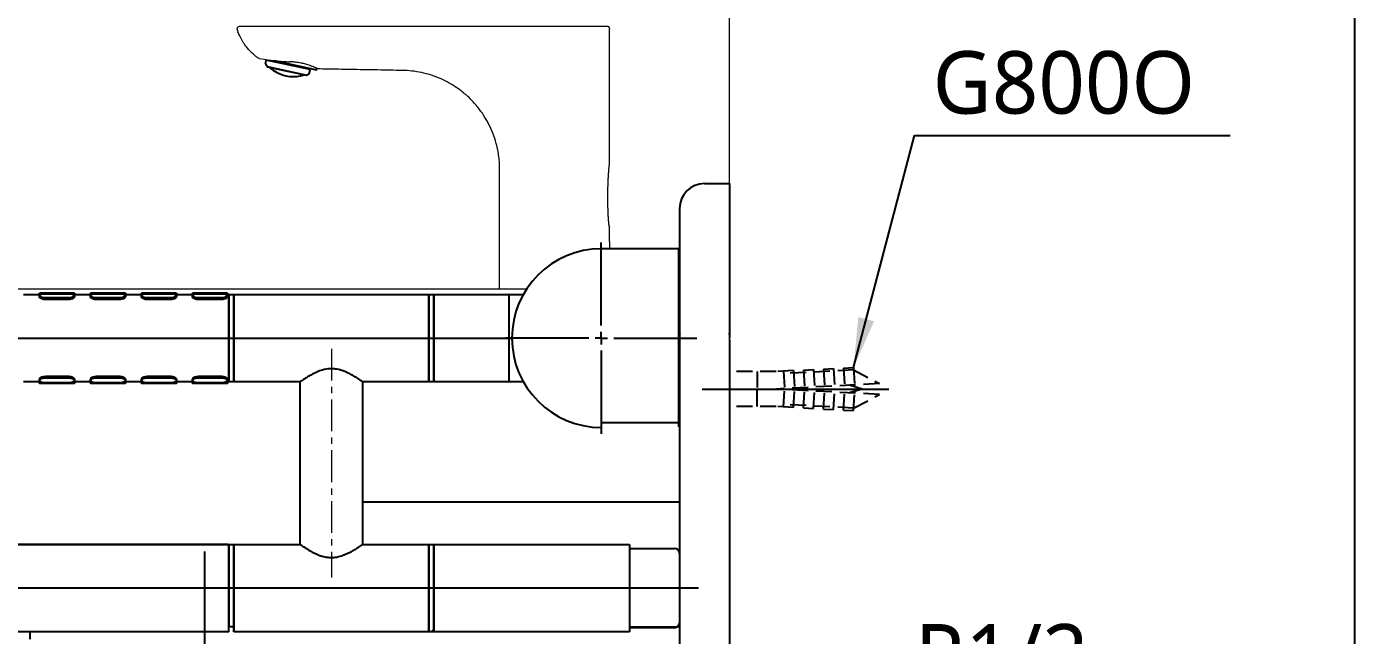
# Model space of a CAD drawing. Header units: millimetres. Extents: x 0 to 4679, y -4094 to -981.
# Drawn here: x 1629 to 2160, y -3222 to -2978 of the extents above; entities that cross this region are included whole.
import ezdxf
from ezdxf.lldxf.tags import DXFTag

# ---------------------------------------------------------------- set-up
doc = ezdxf.new("R2010")
doc.units = ezdxf.units.MM
doc.linetypes.add('CENTERX2', pattern=[20.32, 12.7, -2.54, 2.54, -2.54])
doc.linetypes.add('DASHED2', pattern=[9.525, 6.35, -3.175])
for name, color, linetype in [('내부선 및 부속', 4, 'Continuous'), ('도각라인', 7, 'Continuous'), ('외형선', 3, 'Continuous'), ('점선', 6, 'DASHED2'), ('중심선', 1, 'DASHED'), ('치수선', 7, 'Continuous')]:
    doc.layers.add(name, color=color, linetype=linetype)
doc.styles.add('맑은고딕_치수', font='malgun.ttf', dxfattribs={"height": 25})
tags = doc.linetypes.add('DASHDOT', pattern=[70, 31, -13, 13, -13]).pattern_tags.tags
tags[10:11] = [DXFTag(74, 4), DXFTag(75, 0), DXFTag(340, '0'), DXFTag(46, 0.0), DXFTag(50, 0.0), DXFTag(44, 0.0), DXFTag(45, 0.0)]
tags[8:9] = [DXFTag(74, 4), DXFTag(75, 0), DXFTag(340, '0'), DXFTag(46, 0.0), DXFTag(50, 0.0), DXFTag(44, 0.0), DXFTag(45, 0.0)]
tags[6:7] = [DXFTag(74, 4), DXFTag(75, 0), DXFTag(340, '0'), DXFTag(46, 0.0), DXFTag(50, 0.0), DXFTag(44, 0.0), DXFTag(45, 0.0)]
tags[4:5] = [DXFTag(74, 4), DXFTag(75, 0), DXFTag(340, '0'), DXFTag(46, 0.0), DXFTag(50, 0.0), DXFTag(44, 0.0), DXFTag(45, 0.0)]
tags = doc.linetypes.add('DASHED', pattern=[25.72, 12.86, -12.86]).pattern_tags.tags
tags[6:7] = [DXFTag(74, 4), DXFTag(75, 0), DXFTag(340, '0'), DXFTag(46, 0.0), DXFTag(50, 0.0), DXFTag(44, 0.0), DXFTag(45, 0.0)]
tags[4:5] = [DXFTag(74, 4), DXFTag(75, 0), DXFTag(340, '0'), DXFTag(46, 0.0), DXFTag(50, 0.0), DXFTag(44, 0.0), DXFTag(45, 0.0)]
doc.dimstyles.new('계림치수_맑은고딕', dxfattribs={"dimtxt": 25, "dimasz": 20, "dimexe": 20, "dimexo": 0.0625, "dimgap": 10, "dimtad": 1, "dimdec": 0, "dimzin": 0, "dimdsep": 46, "dimtxsty": '맑은고딕_치수', "dimcen": 0.09, "dimadec": 0, "dimazin": 0, "dimtfac": 1, "dimtdec": 0, "dimtofl": 0, "dimtmove": 0, "dimatfit": 3, "dimfxl": 1, "dimtolj": 1, "dimtzin": 0, "dimarcsym": 0})

# ---------------------------------------------------------------- blocks, each defined once
blk = doc.blocks.new('6087')
at = {"layer": '점선'}
for p, q in [((14214.82, -6060.08), (14196.18, -6060.08)), ((14207.18, -6060.08), (14207.18, -6067.08)), ((14221.8, -6059.72), (14214.82, -6060.08)), ((14217.81, -6059.93), (14218.17, -6066.92)), ((14245.82, -6059.46), (14217.86, -6060.93)), ((14221.8, -6059.72), (14222.17, -6066.71)), ((14225.8, -6059.51), (14229.79, -6059.3)), ((14225.8, -6059.51), (14226.16, -6066.5)), ((14229.79, -6059.3), (14230.16, -6066.29)), ((14233.78, -6059.09), (14237.78, -6058.88)), ((14233.78, -6059.09), (14234.15, -6066.08)), ((14237.78, -6058.88), (14238.15, -6065.87)), ((14241.77, -6058.67), (14245.77, -6058.46)), ((14241.77, -6058.67), (14242.14, -6065.66)), ((14245.77, -6058.46), (14246.13, -6065.45)), ((14245.82, -6059.46), (14256.12, -6064.93)), ((14256.12, -6064.93), (14215, -6067.08)), ((14249.18, -6067.08), (14244.1, -6065.56)), ((14207.18, -6074.08), (14207.18, -6067.08)), ((14256.12, -6069.24), (14215, -6067.08)), ((14217.81, -6074.24), (14218.17, -6067.25)), ((14221.8, -6074.45), (14222.17, -6067.46)), ((14225.8, -6074.66), (14226.16, -6067.67)), ((14229.79, -6074.87), (14230.16, -6067.88)), ((14233.78, -6075.08), (14234.15, -6068.09)), ((14237.78, -6075.29), (14238.15, -6068.3)), ((14241.77, -6075.5), (14242.14, -6068.51)), ((14249.18, -6067.08), (14244.1, -6068.61)), ((14245.77, -6075.71), (14246.13, -6068.72)), ((14245.82, -6074.71), (14256.12, -6069.24)), ((14214.82, -6074.08), (14196.18, -6074.08)), ((14221.8, -6074.45), (14214.82, -6074.08)), ((14245.82, -6074.71), (14217.86, -6073.24)), ((14225.8, -6074.66), (14229.79, -6074.87)), ((14233.78, -6075.08), (14237.78, -6075.29)), ((14241.77, -6075.5), (14245.77, -6075.71))]:
    blk.add_line(p, q, dxfattribs=at)
at = {"layer": '중심선', "linetype": 'DASHDOT'}
blk.add_line((14185.25, -6067.08), (14259.93, -6067.08), dxfattribs=at)

msp = doc.modelspace()

# ---------------------------------------------------------------- linework, layer by layer
at = {"layer": '내부선 및 부속', "linetype": 'Continuous', "lineweight": 18}
for p, q in [((1713, -2978.96), (1713, -2978.76)), ((1734, -2977.96), (1713.8, -2977.96)), ((1851.78, -2977.96), (1734, -2977.96)), ((1862, -3057.94), (1862, -3057.94))]:
    msp.add_line(p, q, dxfattribs=at)
at = {"layer": '내부선 및 부속', "linetype": 'Continuous'}
for p, q in [((1724.37, -2992.71), (1724.69, -2991.19)), ((1725.03, -2994), (1724.44, -2993.09)), ((1742.24, -2995.19), (1724.64, -2991.45)), ((1725.03, -2994), (1740.85, -2997.36)), ((1725.06, -2994.02), (1740.81, -2997.37)), ((1726.16, -2994.42), (1726.15, -2994.45)), ((1727.2, -2995.26), (1727.19, -2995.25)), ((1727.2, -2995.26), (1727.2, -2995.28)), ((1727.75, -2991.6), (1744.79, -2995.22)), ((1741.98, -2996.45), (1742.24, -2995.19)), ((1744.7, -2995.07), (1744.84, -2995.19)), ((1745.12, -2994.81), (1744.73, -2994.91)), ((1744.73, -2994.91), (1744.73, -2994.91)), ((1744.79, -2995.22), (1744.84, -2995.19)), ((1744.84, -2995.19), (1744.84, -2995.19)), ((1738.35, -2997.65), (1738.35, -2997.63)), ((1738.37, -2997.63), (1738.35, -2997.63)), ((1739.64, -2997.32), (1739.65, -2997.29)), ((1739.87, -2997.21), (1739.87, -2997.24)), ((1741.76, -2996.77), (1740.85, -2997.36)), ((1900, -3040.8), (1910, -3040.8)), ((1910, -3040.8), (1910, -3102.6)), ((1890, -3050.8), (1890, -3102.6)), ((1889.5, -3066.83), (1858.7, -3066.83)), ((1889.7, -3138.13), (1889.7, -3067.03)), ((1890, -3069.58), (1889.7, -3069.58)), ((1889.7, -3069.88), (1890, -3069.88)), ((1890, -3073.58), (1889.7, -3073.58)), ((1889.7, -3077.58), (1890, -3077.58)), ((1890, -3081.08), (1889.7, -3081.08)), ((1627.47, -3085.08), (1633.94, -3085.08)), ((1633.9, -3085.09), (1633.9, -3084.58)), ((1633.9, -3086.14), (1633.9, -3085.67)), ((1645.4, -3084.58), (1636.4, -3084.58)), ((1636.4, -3084.81), (1645.4, -3084.81)), ((1645.4, -3086.52), (1636.4, -3086.52)), ((1647.87, -3085.08), (1654.34, -3085.08)), ((1647.9, -3084.58), (1647.9, -3085.09)), ((1647.9, -3085.67), (1647.9, -3086.14)), ((1654.3, -3085.09), (1654.3, -3084.58)), ((1654.3, -3086.14), (1654.3, -3085.67)), ((1665.8, -3084.58), (1656.8, -3084.58)), ((1656.8, -3084.81), (1665.8, -3084.81)), ((1665.8, -3086.52), (1656.8, -3086.52)), ((1668.27, -3085.08), (1674.74, -3085.08)), ((1668.3, -3084.58), (1668.3, -3085.09)), ((1668.3, -3085.67), (1668.3, -3086.14)), ((1674.7, -3085.09), (1674.7, -3084.58)), ((1674.7, -3086.14), (1674.7, -3085.67)), ((1686.2, -3084.58), (1677.2, -3084.58)), ((1677.2, -3084.81), (1686.2, -3084.81)), ((1686.2, -3086.52), (1677.2, -3086.52)), ((1688.67, -3085.08), (1695.14, -3085.08)), ((1688.7, -3084.58), (1688.7, -3085.09)), ((1688.7, -3085.67), (1688.7, -3086.14)), ((1695.1, -3085.09), (1695.1, -3084.58)), ((1695.1, -3086.14), (1695.1, -3085.67)), ((1706.6, -3084.58), (1697.6, -3084.58)), ((1697.6, -3084.81), (1706.6, -3084.81)), ((1706.6, -3086.52), (1697.6, -3086.52)), ((1709.07, -3085.08), (1709.7, -3085.08)), ((1709.1, -3084.58), (1709.1, -3085.09)), ((1709.1, -3085.67), (1709.1, -3086.14)), ((1709.7, -3085.08), (1711.7, -3085.08)), ((1709.7, -3102.58), (1709.7, -3085.08)), ((1709.7, -3085.08), (1709.7, -3120.08)), ((1711.7, -3085.08), (1789.7, -3085.08)), ((1711.7, -3102.58), (1711.7, -3085.08)), ((1711.7, -3085.08), (1711.7, -3120.08)), ((1789.7, -3085.08), (1791.7, -3085.08)), ((1789.7, -3102.58), (1789.7, -3085.08)), ((1789.7, -3085.08), (1789.7, -3120.08)), ((1791.7, -3085.08), (1821.5, -3085.08)), ((1791.7, -3102.58), (1791.7, -3085.08)), ((1791.7, -3085.08), (1791.7, -3120.08)), ((1821.7, -3085.08), (1827.53, -3085.08)), ((1821.7, -3085.08), (1821.7, -3120.08)), ((1645.4, -3087.16), (1636.4, -3087.16)), ((1665.8, -3087.16), (1656.8, -3087.16)), ((1686.2, -3087.16), (1677.2, -3087.16)), ((1706.6, -3087.16), (1697.6, -3087.16)), ((1890, -3091.08), (1889.7, -3091.08)), ((1890, -3097.58), (1889.7, -3097.58)), ((1910, -3100.8), (1910, -3100.6)), ((1910, -3101.1), (1910, -3100.8)), ((1709.7, -3120.08), (1709.7, -3102.58)), ((1711.7, -3120.08), (1711.7, -3102.58)), ((1789.7, -3120.08), (1789.7, -3102.58)), ((1791.7, -3120.08), (1791.7, -3102.58)), ((1889.7, -3103.58), (1890, -3103.58)), ((1890, -3103.1), (1890, -3230.8)), ((1910, -3103.1), (1910, -3240.8)), ((1890, -3112.08), (1889.7, -3112.08)), ((1645.4, -3118), (1636.4, -3118)), ((1665.8, -3118), (1656.8, -3118)), ((1686.2, -3118), (1677.2, -3118)), ((1706.6, -3118), (1697.6, -3118)), ((1633.94, -3120.08), (1627.47, -3120.08)), ((1633.9, -3119.49), (1633.9, -3119.02)), ((1633.9, -3120.58), (1633.9, -3120.08)), ((1645.4, -3118.64), (1636.4, -3118.64)), ((1636.4, -3120.35), (1645.4, -3120.35)), ((1645.4, -3120.58), (1636.4, -3120.58)), ((1636.4, -3120.59), (1645.4, -3120.59)), ((1654.34, -3120.08), (1647.87, -3120.08)), ((1647.9, -3119.02), (1647.9, -3119.49)), ((1647.9, -3120.08), (1647.9, -3120.58)), ((1654.3, -3119.49), (1654.3, -3119.02)), ((1654.3, -3120.58), (1654.3, -3120.08)), ((1665.8, -3118.64), (1656.8, -3118.64)), ((1656.8, -3120.35), (1665.8, -3120.35)), ((1665.8, -3120.58), (1656.8, -3120.58)), ((1656.8, -3120.59), (1665.8, -3120.59)), ((1674.74, -3120.08), (1668.27, -3120.08)), ((1668.3, -3119.02), (1668.3, -3119.49)), ((1668.3, -3120.08), (1668.3, -3120.58)), ((1674.7, -3119.49), (1674.7, -3119.02)), ((1674.7, -3120.58), (1674.7, -3120.08)), ((1686.2, -3118.64), (1677.2, -3118.64)), ((1677.2, -3120.35), (1686.2, -3120.35)), ((1686.2, -3120.58), (1677.2, -3120.58)), ((1677.2, -3120.59), (1686.2, -3120.59)), ((1695.14, -3120.08), (1688.67, -3120.08)), ((1688.7, -3119.02), (1688.7, -3119.49)), ((1688.7, -3120.08), (1688.7, -3120.58)), ((1695.1, -3119.49), (1695.1, -3119.02)), ((1695.1, -3120.58), (1695.1, -3120.08)), ((1706.6, -3118.64), (1697.6, -3118.64)), ((1697.6, -3120.35), (1706.6, -3120.35)), ((1706.6, -3120.58), (1697.6, -3120.58)), ((1697.6, -3120.59), (1706.6, -3120.59)), ((1709.7, -3120.08), (1709.07, -3120.08)), ((1709.1, -3119.02), (1709.1, -3119.49)), ((1709.1, -3120.08), (1709.1, -3120.58)), ((1711.7, -3120.08), (1709.7, -3120.08)), ((1738.2, -3120.08), (1711.7, -3120.08)), ((1738.2, -3185.08), (1738.2, -3120.08)), ((1789.7, -3120.08), (1763.2, -3120.08)), ((1763.2, -3120.08), (1763.2, -3185.08)), ((1791.7, -3120.08), (1789.7, -3120.08)), ((1821.5, -3120.08), (1791.7, -3120.08)), ((1827.53, -3120.08), (1821.7, -3120.08)), ((1890, -3122.08), (1889.7, -3122.08)), ((1890, -3125.58), (1889.7, -3125.58)), ((1889.7, -3129.58), (1890, -3129.58)), ((1890, -3133.28), (1889.7, -3133.28)), ((1889.7, -3133.58), (1890, -3133.58)), ((1858.7, -3136.33), (1889.5, -3136.33)), ((1763.2, -3168.08), (1890, -3168.08)), ((1367.7, -3185.08), (1709.7, -3185.08)), ((1709.45, -3185.08), (1543.01, -3185.08)), ((1709.7, -3185.08), (1711.7, -3185.08)), ((1709.7, -3192.18), (1709.7, -3185.08)), ((1709.7, -3185.08), (1709.7, -3217.34)), ((1711.7, -3185.08), (1738.2, -3185.08)), ((1711.7, -3192.18), (1711.7, -3185.08)), ((1711.7, -3185.08), (1711.7, -3220.08)), ((1763.2, -3185.08), (1789.7, -3185.08)), ((1789.7, -3185.08), (1791.7, -3185.08)), ((1789.7, -3202.58), (1789.7, -3185.08)), ((1789.7, -3185.08), (1789.7, -3220.08)), ((1791.7, -3185.08), (1870, -3185.08)), ((1791.7, -3202.58), (1791.7, -3185.08)), ((1791.7, -3185.08), (1791.7, -3219.8)), ((1870, -3185.08), (1870, -3219.8)), ((1870, -3186.73), (1888, -3186.73)), ((1709.7, -3220.08), (1709.7, -3192.18)), ((1711.7, -3220.08), (1711.7, -3192.18)), ((1789.7, -3220.08), (1789.7, -3202.58)), ((1791.7, -3220.08), (1791.7, -3202.58)), ((1709.7, -3215.34), (1709.7, -3218.08)), ((1711.7, -3218.08), (1709.7, -3218.08)), ((1888, -3218.43), (1870, -3218.43)), ((1889.3, -3217.96), (1890, -3217.96)), ((1889.3, -3217.96), (1890, -3217.96)), ((1709.7, -3220.08), (1367.7, -3220.08)), ((1630, -3220.08), (1630, -3222.96)), ((1789.7, -3220.08), (1711.7, -3220.08)), ((1791.7, -3220.08), (1789.7, -3220.08)), ((1791.7, -3219.8), (1791.7, -3220.08)), ((1870, -3220.08), (1791.7, -3220.08)), ((1870, -3219.8), (1870, -3220.08))]:
    msp.add_line(p, q, dxfattribs=at)
msp.add_lwpolyline([(1744.73, -2994.91), (1744.73, -2994.91), (1744.71, -2994.92), (1744.67, -2994.96), (1744.67, -2995.03), (1744.69, -2995.06), (1744.7, -2995.07)], dxfattribs=at)
at = {"layer": '내부선 및 부속', "linetype": 'Continuous', "flags": 128}
for points in [[(1636.4, -3086.52), (1635.45, -3086.45), (1634.64, -3086.27), (1634.1, -3085.99), (1633.9, -3085.67), (1634.1, -3085.34), (1634.64, -3085.06), (1635.45, -3084.88), (1636.4, -3084.81)], [(1645.4, -3084.81), (1646.36, -3084.88), (1647.17, -3085.06), (1647.71, -3085.34), (1647.9, -3085.67), (1647.71, -3085.99), (1647.17, -3086.27), (1646.36, -3086.45), (1645.4, -3086.52)], [(1656.8, -3086.52), (1655.85, -3086.45), (1655.04, -3086.27), (1654.5, -3085.99), (1654.3, -3085.67), (1654.5, -3085.34), (1655.04, -3085.06), (1655.85, -3084.88), (1656.8, -3084.81)], [(1665.8, -3084.81), (1666.76, -3084.88), (1667.57, -3085.06), (1668.11, -3085.34), (1668.3, -3085.67), (1668.11, -3085.99), (1667.57, -3086.27), (1666.76, -3086.45), (1665.8, -3086.52)], [(1677.2, -3086.52), (1676.25, -3086.45), (1675.44, -3086.27), (1674.9, -3085.99), (1674.7, -3085.67), (1674.9, -3085.34), (1675.44, -3085.06), (1676.25, -3084.88), (1677.2, -3084.81)], [(1686.2, -3084.81), (1687.16, -3084.88), (1687.97, -3085.06), (1688.51, -3085.34), (1688.7, -3085.67), (1688.51, -3085.99), (1687.97, -3086.27), (1687.16, -3086.45), (1686.2, -3086.52)], [(1697.6, -3086.52), (1696.65, -3086.45), (1695.84, -3086.27), (1695.3, -3085.99), (1695.1, -3085.67), (1695.3, -3085.34), (1695.84, -3085.06), (1696.65, -3084.88), (1697.6, -3084.81)], [(1706.6, -3084.81), (1707.56, -3084.88), (1708.37, -3085.06), (1708.91, -3085.34), (1709.1, -3085.67), (1708.91, -3085.99), (1708.37, -3086.27), (1707.56, -3086.45), (1706.6, -3086.52)], [(1636.4, -3118.64), (1635.45, -3118.7), (1634.64, -3118.89), (1634.1, -3119.17), (1633.9, -3119.49), (1634.1, -3119.82), (1634.64, -3120.1), (1635.45, -3120.29), (1636.4, -3120.35)], [(1636.4, -3120.58), (1635.45, -3120.58), (1634.64, -3120.58), (1634.1, -3120.58), (1633.9, -3120.58), (1634.1, -3120.59), (1634.64, -3120.59), (1635.45, -3120.59), (1636.4, -3120.59)], [(1645.4, -3120.35), (1646.36, -3120.29), (1647.17, -3120.1), (1647.71, -3119.82), (1647.9, -3119.49), (1647.71, -3119.17), (1647.17, -3118.89), (1646.36, -3118.7), (1645.4, -3118.64)], [(1645.4, -3120.59), (1646.36, -3120.59), (1647.17, -3120.59), (1647.71, -3120.59), (1647.9, -3120.58), (1647.71, -3120.58), (1647.17, -3120.58), (1646.36, -3120.58), (1645.4, -3120.58)], [(1656.8, -3118.64), (1655.85, -3118.7), (1655.04, -3118.89), (1654.5, -3119.17), (1654.3, -3119.49), (1654.5, -3119.82), (1655.04, -3120.1), (1655.85, -3120.29), (1656.8, -3120.35)], [(1656.8, -3120.58), (1655.85, -3120.58), (1655.04, -3120.58), (1654.5, -3120.58), (1654.3, -3120.58), (1654.5, -3120.59), (1655.04, -3120.59), (1655.85, -3120.59), (1656.8, -3120.59)], [(1665.8, -3120.35), (1666.76, -3120.29), (1667.57, -3120.1), (1668.11, -3119.82), (1668.3, -3119.49), (1668.11, -3119.17), (1667.57, -3118.89), (1666.76, -3118.7), (1665.8, -3118.64)], [(1665.8, -3120.59), (1666.76, -3120.59), (1667.57, -3120.59), (1668.11, -3120.59), (1668.3, -3120.58), (1668.11, -3120.58), (1667.57, -3120.58), (1666.76, -3120.58), (1665.8, -3120.58)], [(1677.2, -3118.64), (1676.25, -3118.7), (1675.44, -3118.89), (1674.9, -3119.17), (1674.7, -3119.49), (1674.9, -3119.82), (1675.44, -3120.1), (1676.25, -3120.29), (1677.2, -3120.35)], [(1677.2, -3120.58), (1676.25, -3120.58), (1675.44, -3120.58), (1674.9, -3120.58), (1674.7, -3120.58), (1674.9, -3120.59), (1675.44, -3120.59), (1676.25, -3120.59), (1677.2, -3120.59)], [(1686.2, -3120.35), (1687.16, -3120.29), (1687.97, -3120.1), (1688.51, -3119.82), (1688.7, -3119.49), (1688.51, -3119.17), (1687.97, -3118.89), (1687.16, -3118.7), (1686.2, -3118.64)], [(1686.2, -3120.59), (1687.16, -3120.59), (1687.97, -3120.59), (1688.51, -3120.59), (1688.7, -3120.58), (1688.51, -3120.58), (1687.97, -3120.58), (1687.16, -3120.58), (1686.2, -3120.58)], [(1697.6, -3118.64), (1696.65, -3118.7), (1695.84, -3118.89), (1695.3, -3119.17), (1695.1, -3119.49), (1695.3, -3119.82), (1695.84, -3120.1), (1696.65, -3120.29), (1697.6, -3120.35)], [(1697.6, -3120.58), (1696.65, -3120.58), (1695.84, -3120.58), (1695.3, -3120.58), (1695.1, -3120.58), (1695.3, -3120.59), (1695.84, -3120.59), (1696.65, -3120.59), (1697.6, -3120.59)], [(1706.6, -3120.35), (1707.56, -3120.29), (1708.37, -3120.1), (1708.91, -3119.82), (1709.1, -3119.49), (1708.91, -3119.17), (1708.37, -3118.89), (1707.56, -3118.7), (1706.6, -3118.64)], [(1706.6, -3120.59), (1707.56, -3120.59), (1708.37, -3120.59), (1708.91, -3120.59), (1709.1, -3120.58), (1708.91, -3120.58), (1708.37, -3120.58), (1707.56, -3120.58), (1706.6, -3120.58)]]:
    msp.add_lwpolyline(points, dxfattribs=at)
at = {"layer": '내부선 및 부속', "linetype": 'Continuous', "lineweight": 18}
msp.add_arc((1713.8, -2978.76), 0.8, 90, 180, dxfattribs=at)
at = {"layer": '내부선 및 부속', "linetype": 'Continuous'}
for centre, radius, start, end in [((1724.86, -2992.82), 0.5, 168, 213), ((1725.07, -2993.97), 0.05, 213, 258), ((1735.43, -2983.98), 13.99, 227.4911, 228.4579), ((1732.71, -2986.12), 10.57, 231.6871, 234.5716), ((1732.66, -2986.19), 10.49, 234.5733, 235.2556), ((1734.55, -2986.31), 11.58, 227.2376, 227.7384), ((1734.46, -2986.4), 11.45, 227.7325, 230.5797), ((1735.43, -2983.98), 13.98, 233.9264, 282.0736), ((1742.73, -2995.29), 0.5, 86.7303, 168), ((1735.31, -2986.56), 11.48, 285.4238, 288.2636), ((1735.28, -2986.46), 11.58, 288.2616, 288.7624), ((1737.05, -2987.12), 10.49, 280.7444, 281.4267), ((1737.03, -2987.02), 10.6, 281.4322, 284.3091), ((1735.43, -2983.98), 13.99, 287.5421, 288.5089), ((1735.44, -2986.25), 11.8, 292.0205, 292.2193), ((1735.55, -2986.29), 11.75, 291.6163, 292.0014), ((1740.82, -2997.32), 0.05, 258, 303), ((1741.49, -2996.35), 0.5, 303, 348), ((1900, -3050.8), 10, 90, 180), ((1858.7, -3102.58), 35.75, 90, 270), ((1889.5, -3067.03), 0.2, 0, 90), ((1635.78, -4033.26), 948.67, 89.96224, 90.11323), ((1646.03, -4033.2), 948.62, 89.88676, 90.03776), ((1656.18, -4033.2), 948.62, 89.96224, 90.11324), ((1666.43, -4033.24), 948.66, 89.88677, 90.03776), ((1676.58, -4033.24), 948.65, 89.96224, 90.11323), ((1686.83, -4033.21), 948.63, 89.88676, 90.03776), ((1696.98, -4033.23), 948.65, 89.96224, 90.11323), ((1707.23, -4033.22), 948.64, 89.88677, 90.03776), ((1821.5, -3085.28), 0.2, 0, 90), ((1890.2, -3100.6), 0.2, 180, 270), ((1890.3, -3101.1), 0.3, 90, 180), ((1821.5, -3119.88), 0.2, 270, 0), ((1889.5, -3136.13), 0.2, 270, 0), ((1888, -3188.73), 2, 0, 90), ((1888, -3216.43), 2, 270, 0)]:
    msp.add_arc(centre, radius, start, end, dxfattribs=at)
at = {"layer": '내부선 및 부속', "linetype": 'Continuous', "lineweight": 18}
for points, knots in [([(1721.76, -2990.8), (1721.69, -2990.75), (1721.13, -2990.4), (1720.15, -2989.62), (1718.83, -2988.46), (1717.57, -2987.13), (1716.32, -2985.6), (1715.1, -2983.77), (1713.92, -2981.54), (1713.29, -2979.87), (1713, -2978.96)], [0, 0, 0, 0, 0.0185, 0.132124, 0.249389, 0.370295, 0.497104, 0.643226, 0.810865, 1, 1, 1, 1]), ([(1861.2, -2977.96), (1861.2, -2977.96), (1861.2, -2977.96), (1861.2, -2977.96), (1861.2, -2977.96), (1861.19, -2977.96), (1861.18, -2977.96), (1861.13, -2977.96), (1861.08, -2977.96), (1860.96, -2977.96), (1860.89, -2977.96), (1860.71, -2977.96), (1860.61, -2977.96), (1860.46, -2977.96), (1860.43, -2977.96), (1860.38, -2977.96), (1860.37, -2977.96), (1860.33, -2977.96), (1860.25, -2977.96), (1860.16, -2977.96), (1859.95, -2977.96), (1859.79, -2977.96), (1859.45, -2977.96), (1859.27, -2977.96), (1858.88, -2977.96), (1858.67, -2977.96), (1858.4, -2977.96), (1858.34, -2977.96), (1858.23, -2977.96), (1858.17, -2977.96), (1858, -2977.96), (1857.88, -2977.96), (1857.7, -2977.96), (1857.64, -2977.96), (1857.52, -2977.96), (1857.33, -2977.96), (1857.14, -2977.96), (1856.76, -2977.96), (1856.5, -2977.96), (1855.95, -2977.96), (1855.68, -2977.96), (1855.25, -2977.96), (1855.1, -2977.96), (1854.88, -2977.96), (1854.81, -2977.96), (1854.66, -2977.96), (1854.59, -2977.96), (1854.22, -2977.96), (1853.92, -2977.96), (1853.32, -2977.96), (1853.01, -2977.96), (1852.4, -2977.96), (1852.09, -2977.96), (1851.78, -2977.96)], [0, 0, 0, 0, 0.015625, 0.015625, 0.03125, 0.03125, 0.0625, 0.0625, 0.125, 0.125, 0.1875, 0.1875, 0.25, 0.25, 0.265625, 0.265625, 0.273437, 0.273437, 0.28125, 0.3125, 0.3125, 0.375, 0.375, 0.4375, 0.4375, 0.5, 0.5, 0.515625, 0.515625, 0.53125, 0.53125, 0.5625, 0.5625, 0.578125, 0.578125, 0.59375, 0.625, 0.625, 0.6875, 0.6875, 0.75, 0.75, 0.78125, 0.78125, 0.796875, 0.796875, 0.8125, 0.8125, 0.875, 0.875, 0.9375, 0.9375, 1, 1, 1, 1]), ([(1862, -2978.76), (1862, -2978.71), (1862, -2978.66), (1861.98, -2978.58), (1861.98, -2978.56), (1861.96, -2978.5), (1861.95, -2978.48), (1861.92, -2978.41), (1861.9, -2978.36), (1861.86, -2978.31), (1861.85, -2978.3), (1861.84, -2978.28), (1861.83, -2978.26), (1861.81, -2978.23), (1861.79, -2978.21), (1861.73, -2978.16), (1861.69, -2978.13), (1861.64, -2978.09), (1861.63, -2978.08), (1861.6, -2978.07), (1861.57, -2978.05), (1861.51, -2978.02), (1861.46, -2978), (1861.42, -2977.99), (1861.41, -2977.99), (1861.39, -2977.98), (1861.37, -2977.98), (1861.35, -2977.98), (1861.33, -2977.97), (1861.31, -2977.97), (1861.3, -2977.97), (1861.26, -2977.96), (1861.23, -2977.96), (1861.2, -2977.96)], [0, 0, 0, 0, 0.125, 0.125, 0.1875, 0.1875, 0.25, 0.25, 0.375, 0.375, 0.40625, 0.40625, 0.4375, 0.4375, 0.5, 0.5, 0.625, 0.625, 0.65625, 0.65625, 0.6875, 0.75, 0.8125, 0.8125, 0.84375, 0.84375, 0.875, 0.875, 0.90625, 0.90625, 0.9375, 0.9375, 1, 1, 1, 1]), ([(1862, -2978.77), (1862, -2978.77), (1862, -2978.77), (1862, -2978.77), (1862, -2978.77), (1862, -2978.76), (1862, -2978.76), (1862, -2978.76), (1862, -2978.76), (1862, -2978.76), (1862, -2978.76), (1862, -2978.76)], [0, 0, 0, 0, 0.078313, 0.078313, 0.539157, 0.769578, 0.884789, 0.942395, 0.971197, 0.971197, 1, 1, 1, 1]), ([(1862, -3032.85), (1862, -3030.56), (1862, -3028.27), (1862, -3025.41), (1862, -3024.84), (1862, -3023.7), (1862, -3023.13), (1862, -3021.41), (1862, -3020.27), (1862, -3016.85), (1862, -3014.58), (1862, -3010.05), (1862, -3007.79), (1862, -3004.41), (1862, -3003.29), (1862, -3001.6), (1862, -3001.04), (1862, -2999.92), (1862, -2998.24), (1862, -2996.57), (1862, -2994.34), (1862, -2993.23), (1862, -2989.9), (1862, -2987.7), (1862, -2984.41), (1862, -2983.31), (1862, -2981.68), (1862, -2980.86), (1862, -2979.91), (1862, -2979.44), (1862, -2979.23), (1862, -2979.1), (1862, -2979.03), (1862, -2978.96)], [0, 0, 0, 0, 0.125, 0.125, 0.15625, 0.15625, 0.1875, 0.1875, 0.25, 0.25, 0.375, 0.375, 0.5, 0.5, 0.5625, 0.5625, 0.59375, 0.59375, 0.625, 0.6875, 0.6875, 0.75, 0.75, 0.875, 0.875, 0.9375, 0.9375, 0.96875, 0.984375, 0.992187, 0.996094, 0.996094, 1, 1, 1, 1]), ([(1721.76, -2990.8), (1727.9, -2991.61), (1728.06, -2991.63), (1728.31, -2991.66), (1728.4, -2991.67), (1728.58, -2991.69), (1728.68, -2991.7), (1728.95, -2991.73), (1729.13, -2991.74), (1729.69, -2991.8), (1730.07, -2991.83), (1730.83, -2991.89), (1731.22, -2991.92), (1731.81, -2991.96), (1732.01, -2991.97), (1732.31, -2991.98), (1732.41, -2991.99), (1732.61, -2991.99), (1732.71, -2992), (1733.21, -2992.02), (1733.61, -2992.03), (1734, -2992.04)], [0.6592435, 0.6592435, 0.6592435, 0.6592435, 0.6875075, 0.6875075, 0.7031321, 0.7031321, 0.7187567, 0.7187567, 0.750006, 0.750006, 0.8125045, 0.8125045, 0.875003, 0.875003, 0.9062522, 0.9062522, 0.9218769, 0.9218769, 0.9375015, 0.9375015, 1, 1, 1, 1]), ([(1745.35, -2994.92), (1745.35, -2994.92), (1745.35, -2994.91), (1745.34, -2994.91), (1745.34, -2994.91), (1745.33, -2994.91), (1745.33, -2994.9), (1745.32, -2994.9), (1745.31, -2994.9), (1745.27, -2994.88), (1745.21, -2994.85), (1745.08, -2994.79), (1744.99, -2994.75), (1744.78, -2994.65), (1744.67, -2994.6), (1744.51, -2994.53), (1744.49, -2994.52), (1744.46, -2994.5), (1744.4, -2994.48), (1744.27, -2994.42), (1744.15, -2994.37), (1743.9, -2994.26), (1743.72, -2994.19), (1743.32, -2994.02), (1743.11, -2993.94), (1742.77, -2993.81), (1742.65, -2993.76), (1742.47, -2993.7), (1742.4, -2993.67), (1742.28, -2993.63), (1742.21, -2993.6), (1741.89, -2993.49), (1741.62, -2993.4), (1741.06, -2993.22), (1740.77, -2993.13), (1740.16, -2992.95), (1739.84, -2992.87), (1739.47, -2992.77), (1739.42, -2992.76), (1739.34, -2992.74), (1739.22, -2992.71), (1738.92, -2992.64), (1738.66, -2992.59), (1738.14, -2992.48), (1737.79, -2992.42), (1737.07, -2992.3), (1736.7, -2992.25), (1736.23, -2992.19), (1736.08, -2992.18), (1735.94, -2992.16), (1735.84, -2992.15), (1735.61, -2992.13), (1735.36, -2992.11), (1734.78, -2992.07), (1734.4, -2992.05), (1734, -2992.04)], [0, 0, 0, 0, 0.031026, 0.031026, 0.03884, 0.03884, 0.046655, 0.046655, 0.062283, 0.062283, 0.124798, 0.124798, 0.187312, 0.187312, 0.249827, 0.249827, 0.257641, 0.257641, 0.265455, 0.281084, 0.312341, 0.312341, 0.374856, 0.374856, 0.43737, 0.43737, 0.468627, 0.468627, 0.484256, 0.484256, 0.499884, 0.499884, 0.562399, 0.562399, 0.624913, 0.624913, 0.687428, 0.687428, 0.695242, 0.695242, 0.703056, 0.718685, 0.749942, 0.749942, 0.812457, 0.812457, 0.874971, 0.874971, 0.8906, 0.898414, 0.898414, 0.906228, 0.937486, 0.937486, 1, 1, 1, 1]), ([(1818, -3082.96), (1818, -3082.53), (1818, -3079.64), (1818, -3074.5), (1818.01, -3067.78), (1818.01, -3061.72), (1818.01, -3056.32), (1818, -3051.57), (1818, -3047.49), (1818, -3044.06), (1818, -3041.3), (1818.01, -3039.19), (1818.01, -3037.59), (1818, -3036.19), (1818.01, -3034.71), (1817.99, -3032.88), (1817.8, -3030.63), (1817.41, -3027.85), (1816.65, -3024.43), (1815.42, -3020.68), (1813.71, -3016.9), (1811.71, -3013.47), (1809.26, -3010.07), (1806.27, -3006.75), (1802.65, -3003.61), (1799.01, -3001.14), (1795.46, -2999.26), (1792.1, -2997.85), (1788.56, -2996.74), (1784.84, -2995.95), (1780.83, -2995.5), (1776.47, -2995.49), (1771.66, -2995.38), (1766.4, -2995.29), (1760.02, -2995.18), (1752.94, -2995.05), (1747.77, -2994.96), (1745.31, -2994.92)], [0.0337399, 0.0337399, 0.0337399, 0.0337399, 0.042505, 0.0923092, 0.1376643, 0.1785702, 0.215027, 0.2470346, 0.2745931, 0.2977026, 0.316363, 0.3305744, 0.3403959, 0.3487269, 0.3588752, 0.3704486, 0.3856966, 0.4046578, 0.4272675, 0.456407, 0.4843628, 0.5111338, 0.5367189, 0.5691125, 0.6012157, 0.6335429, 0.6579398, 0.6824612, 0.7071108, 0.7329873, 0.7593174, 0.7887108, 0.8211634, 0.8566722, 0.8952369, 0.9503596, 1, 1, 1, 1]), ([(1862, -3057.94), (1862, -3057.96), (1861.99, -3057.98), (1861.98, -3058), (1861.97, -3058.01), (1861.97, -3058.01), (1861.97, -3058.01), (1861.96, -3058.01), (1861.96, -3058.01), (1861.95, -3058.01), (1861.94, -3058), (1861.93, -3057.97), (1861.93, -3057.97), (1861.92, -3057.96), (1861.92, -3057.95), (1861.91, -3057.93), (1861.91, -3057.92), (1861.89, -3057.87), (1861.88, -3057.84), (1861.87, -3057.78), (1861.87, -3057.77), (1861.87, -3057.75), (1861.86, -3057.74), (1861.86, -3057.71), (1861.85, -3057.69), (1861.84, -3057.61), (1861.83, -3057.56), (1861.81, -3057.46), (1861.81, -3057.4), (1861.8, -3057.32), (1861.79, -3057.29), (1861.78, -3057.23), (1861.78, -3057.21), (1861.77, -3057.12), (1861.76, -3057.06), (1861.74, -3056.88), (1861.73, -3056.75), (1861.7, -3056.5), (1861.69, -3056.37), (1861.66, -3056.11), (1861.65, -3055.98), (1861.64, -3055.78), (1861.63, -3055.71), (1861.62, -3055.58), (1861.61, -3055.51), (1861.6, -3055.31), (1861.59, -3055.17), (1861.56, -3054.76), (1861.54, -3054.49), (1861.51, -3053.94), (1861.5, -3053.66), (1861.47, -3053.11), (1861.45, -3052.83), (1861.43, -3052.28), (1861.42, -3052), (1861.4, -3051.44), (1861.39, -3051.16), (1861.37, -3050.6), (1861.36, -3050.32), (1861.35, -3049.9), (1861.35, -3049.75), (1861.34, -3049.47), (1861.34, -3049.33), (1861.33, -3048.63), (1861.32, -3048.06), (1861.31, -3046.94), (1861.31, -3046.38), (1861.31, -3045.26), (1861.32, -3044.7), (1861.33, -3043.58), (1861.34, -3043.03), (1861.37, -3041.92), (1861.38, -3041.36), (1861.42, -3040.25), (1861.44, -3039.7), (1861.48, -3038.87), (1861.5, -3038.6), (1861.52, -3038.05), (1861.54, -3037.77), (1861.57, -3037.36), (1861.57, -3037.22), (1861.59, -3036.95), (1861.6, -3036.81), (1861.63, -3036.4), (1861.65, -3036.13), (1861.69, -3035.59), (1861.71, -3035.33), (1861.75, -3034.93), (1861.76, -3034.8), (1861.79, -3034.54), (1861.8, -3034.41), (1861.82, -3034.21), (1861.83, -3034.15), (1861.84, -3034.02), (1861.85, -3033.96), (1861.87, -3033.77), (1861.88, -3033.64), (1861.91, -3033.46), (1861.92, -3033.4), (1861.93, -3033.29), (1861.94, -3033.23), (1861.96, -3033.12), (1861.97, -3033.06), (1861.99, -3032.95), (1861.99, -3032.9), (1862, -3032.85)], [0, 0, 0, 0, 0.007812, 0.007812, 0.011719, 0.011719, 0.013672, 0.013672, 0.015625, 0.015625, 0.023437, 0.023437, 0.025391, 0.025391, 0.027344, 0.027344, 0.03125, 0.03125, 0.039062, 0.039062, 0.041016, 0.041016, 0.042969, 0.042969, 0.046875, 0.046875, 0.054687, 0.054687, 0.0625, 0.0625, 0.066406, 0.066406, 0.070312, 0.070312, 0.078125, 0.078125, 0.09375, 0.09375, 0.109375, 0.109375, 0.125, 0.125, 0.132812, 0.132812, 0.140625, 0.140625, 0.15625, 0.15625, 0.1875, 0.1875, 0.21875, 0.21875, 0.25, 0.25, 0.28125, 0.28125, 0.3125, 0.3125, 0.34375, 0.34375, 0.359375, 0.359375, 0.375, 0.375, 0.4375, 0.4375, 0.5, 0.5, 0.5625, 0.5625, 0.625, 0.625, 0.6875, 0.6875, 0.75, 0.75, 0.78125, 0.78125, 0.8125, 0.8125, 0.828125, 0.828125, 0.84375, 0.84375, 0.875, 0.875, 0.90625, 0.90625, 0.921875, 0.921875, 0.9375, 0.9375, 0.945312, 0.945312, 0.953125, 0.953125, 0.96875, 0.96875, 0.976562, 0.976562, 0.984375, 0.984375, 0.992187, 0.992187, 1, 1, 1, 1])]:
    msp.add_open_spline(points, degree=3, knots=knots, dxfattribs=at)
for points, degree in [([(1862, -2978.76), (1862, -2978.83), (1862, -2978.9), (1862, -2978.96)], 3), ([(1862, -2978.77), (1862, -2978.84), (1862, -2978.91)], 2), ([(1862, -3063.91), (1862, -3061.92), (1862, -3059.93), (1862, -3057.94)], 3), ([(1862, -3063.91), (1862, -3064.89), (1862, -3065.86), (1862, -3066.83)], 3)]:
    msp.add_open_spline(points, degree=degree, dxfattribs=at)
at = {"layer": '내부선 및 부속', "linetype": 'Continuous'}
for points, knots in [([(1634.47, -3085.15), (1634.41, -3085.15), (1634.15, -3085.12), (1633.94, -3085.09), (1633.94, -3085.09), (1633.94, -3085.09)], [0, 0, 0, 0, 0.159519, 0.668836, 1, 1, 1, 1]), ([(1636.4, -3087.16), (1636.13, -3087.15), (1635.57, -3087.12), (1634.82, -3086.92), (1634.26, -3086.65), (1633.94, -3086.37), (1633.94, -3086.2), (1633.94, -3086.14)], [0, 0, 0, 0, 0.213243, 0.426444, 0.641011, 0.856494, 1, 1, 1, 1]), ([(1647.87, -3086.14), (1647.88, -3086.17), (1647.92, -3086.29), (1647.69, -3086.54), (1647.22, -3086.83), (1646.52, -3087.06), (1645.88, -3087.15), (1645.5, -3087.16), (1645.4, -3087.16)], [0, 0, 0, 0, 0.070496, 0.28295, 0.496154, 0.711255, 0.926475, 1, 1, 1, 1]), ([(1647.87, -3085.09), (1647.88, -3085.09), (1647.92, -3085.08), (1647.74, -3085.11), (1647.46, -3085.14), (1647.35, -3085.15)], [0, 0, 0, 0, 0.162432, 0.669951, 1, 1, 1, 1]), ([(1654.87, -3085.15), (1654.81, -3085.15), (1654.55, -3085.12), (1654.34, -3085.09), (1654.34, -3085.09), (1654.34, -3085.09)], [0, 0, 0, 0, 0.15952, 0.668837, 1, 1, 1, 1]), ([(1656.8, -3087.16), (1656.53, -3087.15), (1655.97, -3087.12), (1655.22, -3086.92), (1654.66, -3086.65), (1654.34, -3086.37), (1654.34, -3086.2), (1654.34, -3086.14)], [0, 0, 0, 0, 0.213249, 0.426443, 0.641013, 0.856495, 1, 1, 1, 1]), ([(1668.27, -3086.14), (1668.28, -3086.17), (1668.32, -3086.29), (1668.09, -3086.54), (1667.62, -3086.83), (1666.92, -3087.06), (1666.28, -3087.15), (1665.9, -3087.16), (1665.8, -3087.16)], [0, 0, 0, 0, 0.070496, 0.28295, 0.496154, 0.711252, 0.926475, 1, 1, 1, 1]), ([(1668.27, -3085.09), (1668.28, -3085.09), (1668.32, -3085.08), (1668.14, -3085.11), (1667.86, -3085.14), (1667.75, -3085.15)], [0, 0, 0, 0, 0.162431, 0.669948, 1, 1, 1, 1]), ([(1675.27, -3085.15), (1675.21, -3085.15), (1674.95, -3085.12), (1674.74, -3085.09), (1674.74, -3085.09), (1674.74, -3085.09)], [0, 0, 0, 0, 0.1595138, 0.6688358, 1, 1, 1, 1]), ([(1677.2, -3087.16), (1676.93, -3087.15), (1676.37, -3087.12), (1675.62, -3086.92), (1675.06, -3086.65), (1674.74, -3086.37), (1674.74, -3086.2), (1674.74, -3086.14)], [0, 0, 0, 0, 0.213246, 0.426444, 0.64101, 0.856495, 1, 1, 1, 1]), ([(1688.67, -3086.14), (1688.68, -3086.17), (1688.72, -3086.29), (1688.49, -3086.54), (1688.02, -3086.83), (1687.32, -3087.06), (1686.68, -3087.15), (1686.3, -3087.16), (1686.2, -3087.16)], [0, 0, 0, 0, 0.070496, 0.282949, 0.496153, 0.711255, 0.926475, 1, 1, 1, 1]), ([(1688.67, -3085.09), (1688.68, -3085.09), (1688.72, -3085.08), (1688.54, -3085.11), (1688.26, -3085.14), (1688.15, -3085.15)], [0, 0, 0, 0, 0.162431, 0.669947, 1, 1, 1, 1]), ([(1695.67, -3085.15), (1695.61, -3085.15), (1695.35, -3085.12), (1695.14, -3085.09), (1695.14, -3085.09), (1695.14, -3085.09)], [0, 0, 0, 0, 0.1595194, 0.6688366, 1, 1, 1, 1]), ([(1697.6, -3087.16), (1697.33, -3087.15), (1696.77, -3087.12), (1696.02, -3086.92), (1695.46, -3086.65), (1695.14, -3086.37), (1695.14, -3086.2), (1695.14, -3086.14)], [0, 0, 0, 0, 0.213246, 0.426444, 0.641012, 0.856495, 1, 1, 1, 1]), ([(1709.07, -3086.14), (1709.08, -3086.17), (1709.12, -3086.29), (1708.89, -3086.54), (1708.42, -3086.83), (1707.72, -3087.06), (1707.08, -3087.15), (1706.7, -3087.16), (1706.6, -3087.16)], [0, 0, 0, 0, 0.070496, 0.282949, 0.496153, 0.711255, 0.926475, 1, 1, 1, 1]), ([(1709.07, -3085.09), (1709.08, -3085.09), (1709.12, -3085.08), (1708.94, -3085.11), (1708.66, -3085.14), (1708.55, -3085.15)], [0, 0, 0, 0, 0.162431, 0.669947, 1, 1, 1, 1]), ([(1636.4, -3118), (1636.13, -3118.01), (1635.57, -3118.04), (1634.82, -3118.24), (1634.26, -3118.51), (1633.94, -3118.8), (1633.94, -3118.96), (1633.94, -3119.02)], [0, 0, 0, 0, 0.213243, 0.426445, 0.641011, 0.856495, 1, 1, 1, 1]), ([(1647.87, -3119.02), (1647.88, -3118.99), (1647.92, -3118.87), (1647.69, -3118.62), (1647.22, -3118.33), (1646.52, -3118.1), (1645.88, -3118.01), (1645.5, -3118), (1645.4, -3118)], [0, 0, 0, 0, 0.070496, 0.28295, 0.496154, 0.711256, 0.926475, 1, 1, 1, 1]), ([(1656.8, -3118), (1656.53, -3118.01), (1655.97, -3118.04), (1655.22, -3118.24), (1654.66, -3118.51), (1654.34, -3118.8), (1654.34, -3118.96), (1654.34, -3119.02)], [0, 0, 0, 0, 0.213249, 0.426443, 0.641013, 0.856495, 1, 1, 1, 1]), ([(1668.27, -3119.02), (1668.28, -3118.99), (1668.32, -3118.87), (1668.09, -3118.62), (1667.62, -3118.33), (1666.92, -3118.1), (1666.28, -3118.01), (1665.9, -3118), (1665.8, -3118)], [0, 0, 0, 0, 0.070497, 0.28295, 0.496154, 0.711252, 0.926475, 1, 1, 1, 1]), ([(1677.2, -3118), (1676.93, -3118.01), (1676.37, -3118.04), (1675.62, -3118.24), (1675.06, -3118.51), (1674.74, -3118.8), (1674.74, -3118.96), (1674.74, -3119.02)], [0, 0, 0, 0, 0.213246, 0.426444, 0.64101, 0.856495, 1, 1, 1, 1]), ([(1688.67, -3119.02), (1688.68, -3118.99), (1688.72, -3118.87), (1688.49, -3118.62), (1688.02, -3118.33), (1687.32, -3118.1), (1686.68, -3118.01), (1686.3, -3118), (1686.2, -3118)], [0, 0, 0, 0, 0.070496, 0.282949, 0.496153, 0.711255, 0.926475, 1, 1, 1, 1]), ([(1697.6, -3118), (1697.33, -3118.01), (1696.77, -3118.04), (1696.02, -3118.24), (1695.46, -3118.51), (1695.14, -3118.8), (1695.14, -3118.96), (1695.14, -3119.02)], [0, 0, 0, 0, 0.213246, 0.426444, 0.641012, 0.856495, 1, 1, 1, 1]), ([(1709.07, -3119.02), (1709.08, -3118.99), (1709.12, -3118.87), (1708.89, -3118.62), (1708.42, -3118.33), (1707.72, -3118.1), (1707.08, -3118.01), (1706.7, -3118), (1706.6, -3118)], [0, 0, 0, 0, 0.070496, 0.282949, 0.496153, 0.711255, 0.926475, 1, 1, 1, 1]), ([(1763.13, -3120.03), (1763.09, -3120), (1763.02, -3119.95), (1761.73, -3119.05), (1759.94, -3117.89), (1757.95, -3116.79), (1755.79, -3115.78), (1753.44, -3115.04), (1751.09, -3114.79), (1748.89, -3114.89), (1746.64, -3115.43), (1744.51, -3116.28), (1742.8, -3117.14), (1741.28, -3118.03), (1740.07, -3118.8), (1739.16, -3119.41), (1738.56, -3119.83), (1738.23, -3120.07), (1738.24, -3120.06), (1738.24, -3120.06)], [0, 0, 0, 0, 0.070073, 0.154656, 0.248761, 0.303963, 0.360556, 0.446811, 0.489641, 0.53423, 0.607645, 0.661447, 0.716774, 0.771876, 0.828411, 0.875286, 0.923427, 0.970357, 1, 1, 1, 1]), ([(1634.48, -3120.01), (1634.41, -3120.02), (1634.15, -3120.05), (1633.94, -3120.08), (1633.94, -3120.08), (1633.94, -3120.08)], [0, 0, 0, 0, 0.162838, 0.66187, 1, 1, 1, 1]), ([(1647.87, -3120.08), (1647.88, -3120.08), (1647.92, -3120.09), (1647.74, -3120.06), (1647.46, -3120.03), (1647.34, -3120.01)], [0, 0, 0, 0, 0.172883, 0.669955, 1, 1, 1, 1]), ([(1654.88, -3120.01), (1654.81, -3120.02), (1654.55, -3120.05), (1654.34, -3120.08), (1654.34, -3120.08), (1654.34, -3120.08)], [0, 0, 0, 0, 0.162848, 0.661874, 1, 1, 1, 1]), ([(1668.27, -3120.08), (1668.28, -3120.08), (1668.32, -3120.09), (1668.14, -3120.06), (1667.86, -3120.03), (1667.74, -3120.01)], [0, 0, 0, 0, 0.172883, 0.669954, 1, 1, 1, 1]), ([(1675.28, -3120.01), (1675.21, -3120.02), (1674.95, -3120.05), (1674.74, -3120.08), (1674.74, -3120.08), (1674.74, -3120.08)], [0, 0, 0, 0, 0.162837, 0.661871, 1, 1, 1, 1]), ([(1688.67, -3120.08), (1688.68, -3120.08), (1688.72, -3120.09), (1688.54, -3120.06), (1688.26, -3120.03), (1688.14, -3120.01)], [0, 0, 0, 0, 0.172883, 0.669954, 1, 1, 1, 1]), ([(1695.68, -3120.01), (1695.61, -3120.02), (1695.35, -3120.05), (1695.14, -3120.08), (1695.14, -3120.08), (1695.14, -3120.08)], [0, 0, 0, 0, 0.162843, 0.661872, 1, 1, 1, 1]), ([(1709.07, -3120.08), (1709.08, -3120.08), (1709.12, -3120.09), (1708.94, -3120.06), (1708.66, -3120.03), (1708.54, -3120.01)], [0, 0, 0, 0, 0.172883, 0.669954, 1, 1, 1, 1]), ([(1738.28, -3185.14), (1738.32, -3185.16), (1738.39, -3185.22), (1739.68, -3186.12), (1741.47, -3187.28), (1743.45, -3188.38), (1745.62, -3189.39), (1747.97, -3190.13), (1750.32, -3190.37), (1752.52, -3190.28), (1754.77, -3189.74), (1756.9, -3188.89), (1758.61, -3188.03), (1760.13, -3187.14), (1761.34, -3186.37), (1762.25, -3185.75), (1762.85, -3185.34), (1763.18, -3185.1), (1763.17, -3185.11), (1763.17, -3185.11)], [0, 0, 0, 0, 0.070149, 0.154725, 0.248821, 0.304018, 0.360606, 0.446853, 0.48968, 0.534264, 0.607672, 0.661469, 0.716792, 0.771889, 0.828419, 0.875289, 0.923426, 0.970352, 1, 1, 1, 1])]:
    msp.add_open_spline(points, degree=3, knots=knots, dxfattribs=at)
at = {"layer": '도각라인', "color": 7}
msp.add_line((2160, -980.91), (2160, -4016.91), dxfattribs=at)
at = {"layer": '외형선', "linetype": 'Continuous', "lineweight": 18}
for p, q in [((1910, -3932.96), (1910, -2318.12)), ((1828.82, -3082.96), (1465, -3082.96)), ((1890, -3082.96), (1889.7, -3082.96)), ((1890, -3082.96), (1889.7, -3082.96)), ((1870, -3217.96), (1890, -3217.96)), ((1889.3, -3217.96), (1890, -3217.96))]:
    msp.add_line(p, q, dxfattribs=at)
at = {"layer": '외형선'}
msp.add_arc((1726.25, -3173.08), 80, 324.0122, 324.9, dxfattribs=at)
at = {"layer": '중심선', "linetype": 'DASHDOT'}
for p, q in [((1858.7, -3097.58), (1858.7, -3064.33)), ((1858.7, -3102.58), (1858.7, -3100.08)), ((1328.53, -3102.58), (1823.54, -3102.58)), ((1853.7, -3102.58), (1820.45, -3102.58)), ((1858.7, -3102.58), (1856.2, -3102.58)), ((1858.7, -3102.58), (1861.2, -3102.58)), ((1858.7, -3102.58), (1858.7, -3105.08)), ((1858.7, -3107.58), (1858.7, -3140.83)), ((1863.7, -3102.58), (1896.95, -3102.58)), ((1700, -3187.96), (1700, -3287.96)), ((1897.6, -3202.58), (1328.62, -3202.58))]:
    msp.add_line(p, q, dxfattribs=at)
at = {"layer": '중심선', "linetype": 'CENTERX2', "lineweight": 18}
msp.add_line((1750.7, -3106.83), (1750.7, -3198.34), dxfattribs=at)

# ---------------------------------------------------------------- block references
msp.add_blockref('6087', (-12286.17, 2944.12))

# ---------------------------------------------------------------- texts
at = {"layer": '치수선', "char_height": 25, "width": 380.4469, "attachment_point": 1, "line_spacing_factor": 0.963855, "style": '맑은고딕_치수'}
for s, insert in [('\\A1;G800O', (1991.22, -2987.8)), ('\\A1;R1/2', (1984.04, -3216.96))]:
    msp.add_mtext(s, dxfattribs=dict(at, insert=insert))

# ---------------------------------------------------------------- leaders
at = {"layer": '치수선'}
msp.add_leader([(1959.6, -3114.34), (1983.95, -3021.53), (2110.25, -3021.53)], dimstyle='계림치수_맑은고딕', dxfattribs=at)

doc.saveas('drawing.dxf')
